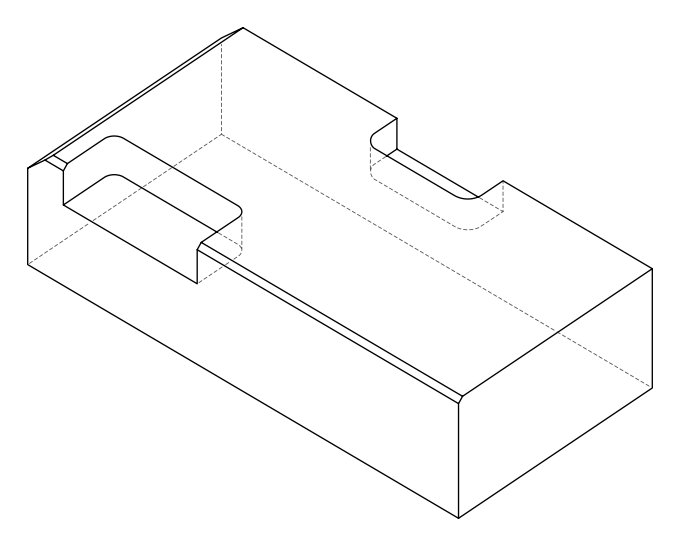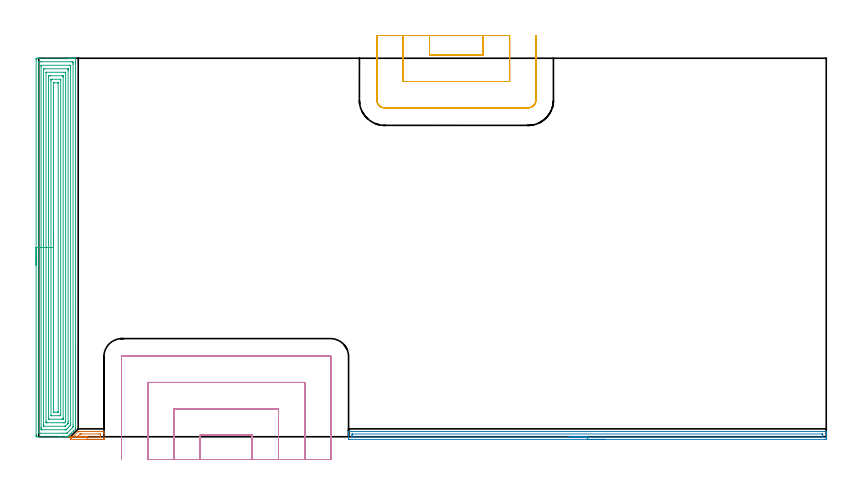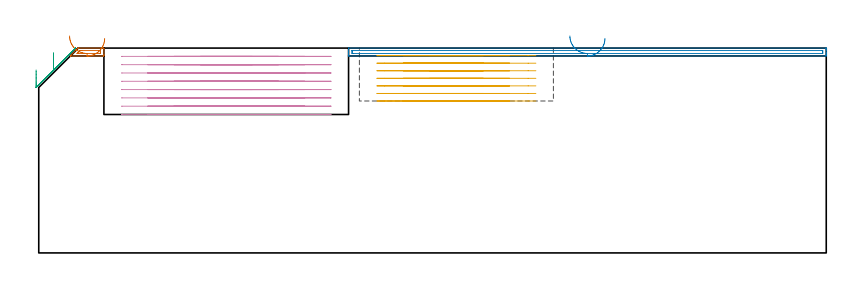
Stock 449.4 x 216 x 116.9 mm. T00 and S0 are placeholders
(PLAN: 5 operations, 1 tool changes, 44.6 min)
(1 AREA_MILL | FG_CHAMFER_SURFACE | UGT0205_001 | 0.45 min | 255 mm3)
(2 AREA_MILL_1 | FG_CHAMFER_SURFACE_1 | UGT0205_001 | 4.53 min | 2793 mm3)
(3 AREA_MILL_2 | FG_CHAMFER_SURFACE_2 | UGT0205_001 | 14.21 min | 54613 mm3)
(4 MILL_SLOT | SLOT_PARTIAL_RECTANGULAR | UGT0201_094 | Follow Part, ap 5, ae 75% | 17.05 min | 294538 mm3)
(5 MILL_SLOT_1 | SLOT_PARTIAL_RECTANGULAR_1 | UGT0201_094 | Follow Part, ap 5, ae 75% | 8.4 min | 125386 mm3)
(TOOL UGT0205_001 | Chamfer Mill 20 x 3 x 45 deg. | D20 FL50 Z2)
(TOOL UGT0201_094 | End mill 20 mm | D20 FL38 Z4)
(OP 1 AREA_MILL)
G17 G21 G94 G90
T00 M6
G54
G17 G0 G90 X37.6 Y-1.5 S1061 M3
G43 Z126.9 H0
Z122.4
G94 G1 X37.562 Z121.528 F250.
X37.448 Z120.664
X37.259 Z119.812
X36.997 Z118.98
X36.663 Z118.174
X36.26 Z117.4
X35.791 Z116.664
X35.26 Z115.972
X34.671 Z115.329
X34.028 Z114.74
X33.336 Z114.209
X32.6 Z113.74
X31.826 Z113.337
X31.02 Z113.003
X30.188 Z112.741
X29.336 Z112.552
X28.472 Z112.438
X27.6 Z112.4
X18.085
X18.048 Y-1.497 Z112.401
X18.017 Y-1.491 Z112.405
X18.043 Y-1.459 Z112.438
X18.098 Y-1.401 Z112.497
X22.458 Y2.959 Z116.856
X22.472 Y2.972 Z116.869
X22.505 Y2.997 Z116.886
X22.776 Y3. Z116.9
X36.81
X37.19 Y2.993 Z116.893
X37.2 Y2.57 Z116.47
Y-0.921 Z112.979
X37.199 Y-1.017 Z112.882
X37.194 Y-1.493 Z112.407
X37.047 Y-1.497 Z112.403
X36.81 Y-1.5 Z112.4
X27.6
Y-0.086 Z113.814
X22.776
X22.728
X22.135 Y-0.081 Z113.819
X21.899 Y-0.079 Z113.821
X21.898 Y-0.06 Z113.84
X21.899 Y-0.053 Z113.847
X22.298 Y0.348 Z114.248
X22.776 Y0.826 Z114.726
X23.179 Y1.227 Z115.127
X23.341 Y1.385 Z115.285
X23.471 Y1.51 Z115.41
X23.554 Y1.579 Z115.479
X23.653 Y1.583 Z115.483
X23.702 Y1.585 Z115.485
X24.53 Y1.586 Z115.486
X34.226
X35.055 Y1.58 Z115.48
X35.11 Y1.579 Z115.479
X35.19 Y1.539 Z115.439
X35.196 Y1.492 Z115.392
X35.2 Y0.458 Z114.358
X35.197 Y0.167 Z114.067
X35.191 Y-0.027 Z113.873
X35.188 Y-0.081 Z113.819
X35.183 Y-0.082 Z113.818
X35.159 Y-0.084 Z113.816
X35.055 Y-0.086 Z113.814
X35.008
X27.6
X26.728 Z113.852
X25.863 Z113.966
X25.012 Z114.155
X24.18 Z114.417
X23.374 Z114.751
X22.6 Z115.154
X21.864 Z115.623
X21.172 Z116.154
X20.529 Z116.743
X19.94 Z117.386
X19.408 Z118.079
X18.94 Z118.814
X18.537 Z119.588
X18.203 Z120.394
X17.941 Z121.226
X17.752 Z122.078
X17.638 Z122.943
X17.6 Z123.814
G0 Z126.9
M5
M2
(OP 2 AREA_MILL_1)
G17 G21 G94 G90
T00 M6
G54
G17 G0 G90 X323.1 Y-1.5 S1061 M3
G43 Z126.9 H0
Z122.4
G94 G1 X323.062 Z121.528 F250.
X322.948 Z120.663
X322.759 Z119.812
X322.497 Z118.98
X322.163 Z118.174
X321.76 Z117.4
X321.292 Z116.664
X320.76 Z115.972
X320.171 Z115.329
X319.528 Z114.74
X318.836 Z114.208
X318.1 Z113.74
X317.326 Z113.337
X316.52 Z113.003
X315.688 Z112.741
X314.836 Z112.552
X313.972 Z112.438
X313.1 Z112.4
X177.409
X176.927 Y-1.494 Z112.402
X176.809 Y-1.491 Z112.405
X176.8 Y-1.017 Z112.878
Y-0.737 Z113.158
Y-0.134 Z113.76
Y0.428 Z114.325
Y0.75 Z114.646
Y1.312 Z115.208
Y1.634 Z115.529
Y2.649 Z116.548
X176.807 Y2.986 Z116.877
X176.809 Y2.997 Z116.888
X176.963 Y3. Z116.9
X449.237
X449.391 Y2.997 Z116.888
X449.393 Y2.986 Z116.877
X449.4 Y2.648 Z116.548
Y2.278 Z116.177
Y1.634 Z115.529
Y0.428 Z114.325
Y-0.134 Z113.76
Y-0.737 Z113.158
X449.397 Y-1.017 Z112.878
X449.391 Y-1.491 Z112.405
X449.273 Y-1.494 Z112.402
X448.791 Y-1.5 Z112.4
X313.1
Y-0.086 Z113.814
X179.194 Y-0.085 Z113.815
X179.145
X178.81 Y-0.076 Z113.824
X178.806 Y0.029 Z113.929
X178.801 Y0.256 Z114.156
X178.8 Y0.75 Z114.65
X178.801 Y1.139 Z115.039
X178.808 Y1.53 Z115.43
X178.81 Y1.577 Z115.477
X178.827 Y1.58 Z115.48
X178.878 Y1.583 Z115.483
X178.983 Y1.585 Z115.485
X447.006
X447.055
X447.39 Y1.576 Z115.476
X447.394 Y1.471 Z115.371
X447.399 Y1.244 Z115.144
X447.4 Y0.75 Z114.65
X447.399 Y0.36 Z114.26
X447.392 Y-0.031 Z113.869
X447.39 Y-0.077 Z113.823
X447.373 Y-0.08 Z113.82
X447.322 Y-0.084 Z113.817
X447.217 Y-0.085 Z113.815
X313.1 Y-0.086 Z113.814
X312.228 Z113.852
X311.364 Z113.966
X310.512 Z114.155
X309.68 Z114.417
X308.874 Z114.751
X308.1 Z115.154
X307.364 Z115.623
X306.672 Z116.154
X306.029 Z116.743
X305.44 Z117.386
X304.908 Z118.078
X304.44 Z118.814
X304.037 Z119.588
X303.703 Z120.394
X303.441 Z121.226
X303.252 Z122.078
X303.138 Z122.943
X303.1 Z123.814
G0 Z126.9
M5
M2
(OP 3 AREA_MILL_2)
G17 G21 G94 G90
T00 M6
G54
G17 G0 G90 X-1.5 Y98. S1061 M3
G43 Z126.9 H0
Z104.4
G94 G1 Y98.038 Z103.528 F250.
Y98.152 Z102.664
Y98.341 Z101.812
Y98.603 Z100.98
Y98.937 Z100.174
Y99.34 Z99.4
Y99.809 Z98.664
Y100.34 Z97.972
Y100.929 Z97.329
Y101.572 Z96.74
Y102.264 Z96.209
Y103. Z95.74
Y103.774 Z95.337
Y104.58 Z95.003
Y105.412 Z94.741
Y106.264 Z94.552
Y107.128 Z94.438
Y108. Z94.4
Y215.09
X-1.499 Y215.41 Z94.401
X-1.493 Y215.974 Z94.404
X-1.491 Y215.993 Z94.406
X-0.929 Y215.997 Z94.968
X-0.34 Y216. Z95.557
X17.17 Z113.065
X17.76 Z113.653
X18.361 Z114.258
X18.65 Z114.546
X19.251 Z115.147
X19.54 Z115.435
X20.112 Z116.011
X20.429 Z116.329
X20.63 Z116.529
X20.961 Y215.993 Z116.853
X20.997 Y215.99 Z116.888
X21. Y215.855 Z116.9
Y5.047
X20.996 Y4.505 Z116.889
X20.885 Y4.384 Z116.784
X20.874 Y4.374 Z116.774
X19.765 Y3.264 Z115.664
X18.428 Y1.927 Z114.327
X17.536 Y1.036 Z113.435
X16.87 Y0.37 Z112.77
X16.641 Y0.145 Z112.541
X16.496 Y0.008 Z112.395
X16.425 Y0.006 Z112.323
X16.136 Y0. Z112.035
X15.667 Z111.566
X15.09 Z110.985
X13.021 Z108.918
X12.42 Z108.314
X11.831 Z107.726
X-0.929 Y0.001 Z94.968
X-1.153 Y0.002 Z94.744
X-1.491 Y0.007 Z94.406
X-1.493 Y0.025 Z94.404
X-1.499 Y0.59 Z94.401
X-1.5 Y1.162 Z94.4
Y108.
X-0.086 Z95.814
Y212.782
X-0.082 Y213.627 Z95.818
X-0.08 Y213.667 Z95.82
X-0.04 Y213.99 Z95.86
X0.48 Y213.998 Z96.38
X0.85 Y213.999 Z96.75
X1.368 Y214. Z97.268
X18.65 Y213.999 Z114.55
X19.17 Y213.997 Z115.07
X19.54 Y213.99 Z115.44
X19.579 Y213.627 Z115.479
X19.582 Y213.584 Z115.482
X19.586 Y212.736 Z115.486
Y212.689
Y6.784
X19.582 Y5.938 Z115.482
X19.581 Y5.897 Z115.481
X19.54 Y5.501 Z115.44
X19.316 Y5.271 Z115.216
X19.097 Y5.047 Z114.997
X16.423 Y2.373 Z112.323
X16.2 Y2.153 Z112.1
X16.125 Y2.082 Z112.025
X16.066 Y2.027 Z111.966
X15.98 Y2.01 Z111.88
X15.46 Y2.002 Z111.36
X13.682 Y2. Z109.582
X0.85 Y2.001 Z96.75
X0.33 Y2.003 Z96.23
X-0.04 Y2.01 Z95.86
X-0.079 Y2.373 Z95.821
X-0.082 Y2.416 Z95.818
X-0.086 Y3.264 Z95.814
Y3.311
Y108.
X1.329 Z97.229
Y211.365
X1.331 Y211.844 Z97.231
X1.333 Y211.947 Z97.233
X1.335 Y211.989 Z97.235
X1.43 Y211.994 Z97.33
X1.586 Y211.999 Z97.486
X17.605 Z113.505
X17.76 Y211.996 Z113.66
X17.915 Y211.99 Z113.815
X18.165 Y211.972 Z114.065
X18.166 Y211.844 Z114.066
X18.17 Y211.433 Z114.07
X18.171 Y210.953 Z114.071
Y210.54
Y7.309
X18.169 Y6.83 Z114.069
X18.166 Y6.624 Z114.066
X18.164 Y6.577 Z114.064
X18.14 Y6.547 Z114.04
X18.093 Y6.496 Z113.993
X17.76 Y6.159 Z113.66
X17.65 Y6.049 Z113.55
X15.98 Y4.379 Z111.88
X15.868 Y4.268 Z111.768
X15.754 Y4.156 Z111.654
X15.62 Y4.031 Z111.52
X15.586 Y4.01 Z111.486
X15.504 Y4.005 Z111.404
X15.401 Y4.002 Z111.301
X15.245 Y4. Z111.145
X15.09 Z110.99
X1.895 Y4.001 Z97.795
X1.74 Y4.004 Z97.64
X1.585 Y4.01 Z97.485
X1.335 Y4.028 Z97.235
X1.333 Y4.156 Z97.233
X1.33 Y4.567 Z97.23
X1.329 Y5.047 Z97.229
X1.328 Y5.46 Z97.228
X1.329 Y108. Z97.229
X2.743 Z98.643
Y209.17
X2.748 Y209.944 Z98.648
X2.75 Y209.99 Z98.65
X2.796 Y209.994 Z98.696
X2.899 Y209.998 Z98.799
X3.106 Y209.999 Z99.006
X3.52 Y210. Z99.42
X16.421 Y209.999 Z112.321
X16.611 Y209.997 Z112.511
X16.705 Y209.994 Z112.605
X16.747 Y209.99 Z112.647
X16.75 Y209.96 Z112.65
X16.757 Y209.283 Z112.657
Y209.17
Y8.613
X16.756 Y7.835 Z112.656
X16.754 Y7.721 Z112.654
X16.75 Y7.628 Z112.65
X16.689 Y7.55 Z112.589
X16.573 Y7.427 Z112.473
X16.425 Y7.275 Z112.325
X15.386 Y6.236 Z111.286
X15.266 Y6.12 Z111.166
X15.185 Y6.046 Z111.085
X15.139 Y6.01 Z111.039
X15.09 Y6.005 Z110.99
X15.027 Y6.001 Z110.927
X3.079 Z98.979
X2.889 Y6.002 Z98.789
X2.795 Y6.006 Z98.695
X2.753 Y6.01 Z98.653
X2.75 Y6.04 Z98.65
X2.743 Y6.717 Z98.643
Y6.83
Y108.
X4.157 Z100.057
X4.158 Y207.64 Z100.058
X4.161 Y207.895 Z100.061
X4.164 Y207.966 Z100.064
X4.168 Y207.991 Z100.068
X4.182 Y207.993 Z100.082
X4.257 Y207.997 Z100.157
X4.41 Y207.999 Z100.31
X14.478 Y208. Z110.378
X15.09 Y207.997 Z110.99
X15.293 Y207.993 Z111.193
X15.327 Y207.99 Z111.227
X15.336 Y207.982 Z111.236
X15.338 Y207.945 Z111.238
X15.341 Y207.81 Z111.241
X15.343 Y207.641 Z111.243
Y207.387
X15.342 Y8.931 Z111.242
X15.341 Y8.772 Z111.241
X15.338 Y8.693 Z111.238
X15.336 Y8.657 Z111.236
X15.305 Y8.613 Z111.205
X15.2 Y8.502 Z111.1
X15.09 Y8.389 Z110.99
X14.754 Y8.058 Z110.654
X14.717 Y8.025 Z110.617
X14.695 Y8.01 Z110.595
X14.658 Y8.007 Z110.558
X14.506 Y8.003 Z110.406
X14.2 Y8. Z110.1
X13.921 Z109.821
X5.022 Z100.922
X4.41 Y8.003 Z100.31
X4.207 Y8.007 Z100.107
X4.173 Y8.01 Z100.073
X4.164 Y8.017 Z100.064
X4.162 Y8.055 Z100.062
X4.159 Y8.19 Z100.059
X4.157 Y8.359 Z100.057
Y8.613
Y108.
X5.571 Z101.471
X5.572 Y205.333 Z101.472
X5.573 Y205.605 Z101.473
X5.576 Y205.914 Z101.476
X5.578 Y205.983 Z101.478
X5.664 Y205.99 Z101.564
X5.798 Y205.997 Z101.698
X6.19 Y205.999 Z102.09
X6.685 Y206. Z102.585
X13.31 Z109.21
X13.807 Y205.998 Z109.707
X13.903 Y205.992 Z109.803
X13.921 Y205.99 Z109.821
X13.924 Y205.958 Z109.824
X13.927 Y205.878 Z109.827
X13.928 Y205.605 Z109.828
X13.929 Y204.985 Z109.829
X13.928 Y10.667 Z109.828
X13.927 Y10.395 Z109.827
X13.924 Y10.086 Z109.824
X13.922 Y10.017 Z109.822
X13.836 Y10.01 Z109.736
X13.702 Y10.003 Z109.602
X13.31 Y10.001 Z109.21
X12.814 Y10. Z108.714
X6.19 Z102.09
X5.693 Y10.002 Z101.593
X5.597 Y10.008 Z101.497
X5.578 Y10.01 Z101.478
X5.576 Y10.042 Z101.476
X5.573 Y10.122 Z101.473
X5.572 Y10.395 Z101.472
X5.571 Y11.015 Z101.471
Y108.
X6.985 Z102.885
X6.986 Y203.025 Z102.886
X6.989 Y203.822 Z102.889
X6.992 Y203.911 Z102.892
X6.998 Y203.99 Z102.898
X7.08 Y203.992 Z102.98
X7.793 Y203.999 Z103.693
X12.42 Z108.32
X12.479 Y203.998 Z108.379
X12.5 Y203.994 Z108.4
X12.507 Y203.991 Z108.407
X12.509 Y203.979 Z108.409
X12.513 Y203.917 Z108.413
X12.514 Y203.822 Z108.414
X12.515 Y203.727 Z108.415
X12.514 Y12.975 Z108.414
X12.511 Y12.178 Z108.411
X12.508 Y12.089 Z108.408
X12.502 Y12.01 Z108.402
X12.42 Y12.008 Z108.32
X11.707 Y12.001 Z107.607
X7.08 Z102.98
X7.021 Y12.002 Z102.921
X7. Y12.006 Z102.9
X6.993 Y12.009 Z102.893
X6.991 Y12.021 Z102.891
X6.987 Y12.083 Z102.887
X6.986 Y12.178 Z102.886
X6.985 Y12.273 Z102.885
Y108.
X8.4 Z104.3
Y201.763
X8.402 Y201.886 Z104.302
X8.407 Y201.965 Z104.307
X8.413 Y201.991 Z104.313
X8.435 Y201.993 Z104.335
X8.86 Y202. Z104.76
X8.899 Z104.799
X10.679 Z106.579
X11.054 Y201.992 Z106.954
X11.094 Y201.989 Z106.994
X11.097 Y201.96 Z106.997
X11.1 Y201.915 Z107.
Y14.237
X11.098 Y14.114 Z106.998
X11.093 Y14.035 Z106.993
X11.087 Y14.009 Z106.987
X11.065 Y14.007 Z106.965
X10.64 Y14. Z106.54
X10.601 Z106.501
X8.821 Z104.721
X8.446 Y14.008 Z104.346
X8.406 Y14.011 Z104.306
X8.403 Y14.04 Z104.303
X8.4 Y14.085 Z104.3
Y108.
Y108.872 Z104.338
Y109.737 Z104.451
Y110.588 Z104.64
Y111.42 Z104.903
Y112.226 Z105.236
Y113. Z105.639
Y113.736 Z106.108
Y114.428 Z106.639
Y115.071 Z107.228
Y115.66 Z107.872
Y116.192 Z108.564
Y116.66 Z109.3
Y117.063 Z110.073
Y117.397 Z110.879
Y117.659 Z111.711
Y117.848 Z112.563
Y117.962 Z113.428
Y118. Z114.3
G0 Z126.9
M5
M2
(OP 4 MILL_SLOT)
G17 G21 G94 G90
T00 M6
G54
G17 G0 G90 X121.8 Y-13. S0 M3
G43 Z126.9 H0
Z112.162
G94 G1 Y-10. F250.
Y1. F500.
X92.2
Y-10.
Y-13. F250.
X136.8
Y-10.
Y16. F500.
X77.2
Y-10.
Y-13. F250.
X151.8
Y-10.
Y31. F500.
X62.2
Y-10.
Y-13. F250.
X166.8
Y-10.
Y45.7 F500.
G3 X166.5 Y46. R0.3
G1 X47.5
G3 X47.2 Y45.7 R0.3
G1 Y-10.
Y-13. F250.
G0 X121.8 Z107.425
G1 Y-10.
Y1. F500.
X92.2
Y-10.
Y-13. F250.
X136.8
Y-10.
Y16. F500.
X77.2
Y-10.
Y-13. F250.
X151.8
Y-10.
Y31. F500.
X62.2
Y-10.
Y-13. F250.
X166.8
Y-10.
Y45.7 F500.
G3 X166.5 Y46. R0.3
G1 X47.5
G3 X47.2 Y45.7 R0.3
G1 Y-10.
Y-13. F250.
G0 X121.8 Z102.687
G1 Y-10.
Y1. F500.
X92.2
Y-10.
Y-13. F250.
X136.8
Y-10.
Y16. F500.
X77.2
Y-10.
Y-13. F250.
X151.8
Y-10.
Y31. F500.
X62.2
Y-10.
Y-13. F250.
X166.8
Y-10.
Y45.7 F500.
G3 X166.5 Y46. R0.3
G1 X47.5
G3 X47.2 Y45.7 R0.3
G1 Y-10.
Y-13. F250.
G0 X121.8 Z97.95
G1 Y-10.
Y1. F500.
X92.2
Y-10.
Y-13. F250.
X136.8
Y-10.
Y16. F500.
X77.2
Y-10.
Y-13. F250.
X151.8
Y-10.
Y31. F500.
X62.2
Y-10.
Y-13. F250.
X166.8
Y-10.
Y45.7 F500.
G3 X166.5 Y46. R0.3
G1 X47.5
G3 X47.2 Y45.7 R0.3
G1 Y-10.
Y-13. F250.
G0 X121.8 Z93.212
G1 Y-10.
Y1. F500.
X92.2
Y-10.
Y-13. F250.
X136.8
Y-10.
Y16. F500.
X77.2
Y-10.
Y-13. F250.
X151.8
Y-10.
Y31. F500.
X62.2
Y-10.
Y-13. F250.
X166.8
Y-10.
Y45.7 F500.
G3 X166.5 Y46. R0.3
G1 X47.5
G3 X47.2 Y45.7 R0.3
G1 Y-10.
Y-13. F250.
G0 X121.8 Z88.475
G1 Y-10.
Y1. F500.
X92.2
Y-10.
Y-13. F250.
X136.8
Y-10.
Y16. F500.
X77.2
Y-10.
Y-13. F250.
X151.8
Y-10.
Y31. F500.
X62.2
Y-10.
Y-13. F250.
X166.8
Y-10.
Y45.7 F500.
G3 X166.5 Y46. R0.3
G1 X47.5
G3 X47.2 Y45.7 R0.3
G1 Y-10.
Y-13. F250.
G0 X121.8 Z83.737
G1 Y-10.
Y1. F500.
X92.2
Y-10.
Y-13. F250.
X136.8
Y-10.
Y16. F500.
X77.2
Y-10.
Y-13. F250.
X151.8
Y-10.
Y31. F500.
X62.2
Y-10.
Y-13. F250.
X166.8
Y-10.
Y45.7 F500.
G3 X166.5 Y46. R0.3
G1 X47.5
G3 X47.2 Y45.7 R0.3
G1 Y-10.
Y-13. F250.
G0 X121.8 Z79.
G1 Y-10.
Y1. F500.
X92.2
Y-10.
Y-13. F250.
X136.8
Y-10.
Y16. F500.
X77.2
Y-10.
Y-13. F250.
X151.8
Y-10.
Y31. F500.
X62.2
Y-10.
Y-13. F250.
X166.8
Y-10.
Y45.7 F500.
G3 X166.5 Y46. R0.3
G1 X47.5
G3 X47.2 Y45.7 R0.3
G1 Y-10.
Y-13. F250.
G0 Z126.9
M5
M2
(OP 5 MILL_SLOT_1)
G17 G21 G94 G90
T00 M6
G54
G17 G0 G90 X223. Y229. S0 M3
G43 Z126.9 H0
Z112.586
G94 G1 Y226. F250.
Y217.7 F500.
X253.7
Y226.
Y229. F250.
X208.
Y226.
Y202.7 F500.
X268.7
Y226.
Y229. F250.
X193.
Y226.
Y192.1 F500.
G3 X197.4 Y187.7 R4.4
G1 X279.3
G3 X283.7 Y192.1 R4.4
G1 Y226.
Y229. F250.
G0 X223. Z108.271
G1 Y226.
Y217.7 F500.
X253.7
Y226.
Y229. F250.
X208.
Y226.
Y202.7 F500.
X268.7
Y226.
Y229. F250.
X193.
Y226.
Y192.1 F500.
G3 X197.4 Y187.7 R4.4
G1 X279.3
G3 X283.7 Y192.1 R4.4
G1 Y226.
Y229. F250.
G0 X223. Z103.957
G1 Y226.
Y217.7 F500.
X253.7
Y226.
Y229. F250.
X208.
Y226.
Y202.7 F500.
X268.7
Y226.
Y229. F250.
X193.
Y226.
Y192.1 F500.
G3 X197.4 Y187.7 R4.4
G1 X279.3
G3 X283.7 Y192.1 R4.4
G1 Y226.
Y229. F250.
G0 X223. Z99.643
G1 Y226.
Y217.7 F500.
X253.7
Y226.
Y229. F250.
X208.
Y226.
Y202.7 F500.
X268.7
Y226.
Y229. F250.
X193.
Y226.
Y192.1 F500.
G3 X197.4 Y187.7 R4.4
G1 X279.3
G3 X283.7 Y192.1 R4.4
G1 Y226.
Y229. F250.
G0 X223. Z95.329
G1 Y226.
Y217.7 F500.
X253.7
Y226.
Y229. F250.
X208.
Y226.
Y202.7 F500.
X268.7
Y226.
Y229. F250.
X193.
Y226.
Y192.1 F500.
G3 X197.4 Y187.7 R4.4
G1 X279.3
G3 X283.7 Y192.1 R4.4
G1 Y226.
Y229. F250.
G0 X223. Z91.014
G1 Y226.
Y217.7 F500.
X253.7
Y226.
Y229. F250.
X208.
Y226.
Y202.7 F500.
X268.7
Y226.
Y229. F250.
X193.
Y226.
Y192.1 F500.
G3 X197.4 Y187.7 R4.4
G1 X279.3
G3 X283.7 Y192.1 R4.4
G1 Y226.
Y229. F250.
G0 X223. Z86.7
G1 Y226.
Y217.7 F500.
X253.7
Y226.
Y229. F250.
X208.
Y226.
Y202.7 F500.
X268.7
Y226.
Y229. F250.
X193.
Y226.
Y192.1 F500.
G3 X197.4 Y187.7 R4.4
G1 X279.3
G3 X283.7 Y192.1 R4.4
G1 Y226.
Y229. F250.
G0 Z126.9
M5
M2
